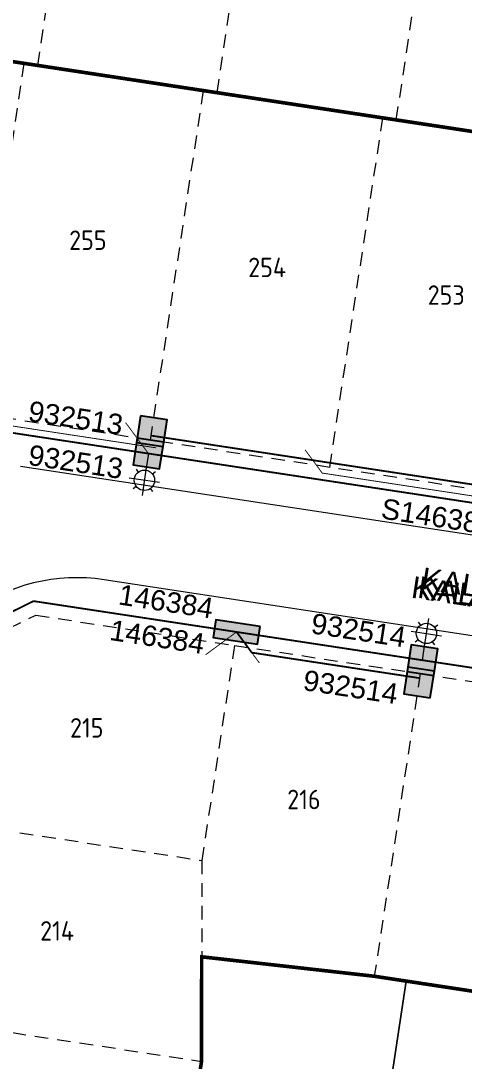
# Model space of a CAD drawing. Header units: metres. Extents: x 277548 to 280124, y 6243677 to 6246862.
# Drawn here: x 278712.4 to 278761.3, y 6245085.9 to 6245200.7 of the extents above; entities that cross this region are included whole.
import ezdxf
from ezdxf.enums import TextEntityAlignment as Align

# ---------------------------------------------------------------- set-up
doc = ezdxf.new("R2010")
doc.units = ezdxf.units.M
for name, pattern in [('Cable New OH', [6, 4, -2]), ('Dash', [5, 3, -2]), ('IECLAUG', [3, 2, -1]), ('IECLCENT', [15.5, 9.5, -2, 2, -2]), ('PHANTOM2', [1.25, 0.625, -0.125, 0.125, -0.125, 0.125, -0.125])]:
    doc.linetypes.add(name, pattern=pattern)
doc.layers.get('0').update_dxf_attribs({"color": 6})
for name, color, linetype, lineweight, true_color in [('_User ZKERB-3-1', 7, 'Continuous', 0, 0x949494), ('_User ZROAD NAMES', 7, 'Continuous', 0, 0xa50000), ('_User ZSTG1-1-1', 7, 'Continuous', 0, 0x0000f0), ('_User ZSTG2-1-1', 7, 'Continuous', 0, 0x0000f0)]:
    doc.layers.add(name, color=color, linetype=linetype, lineweight=lineweight, true_color=true_color)
doc.layers.add('_User ZSTG1-1-5', color=7, linetype='Continuous', lineweight=0)
doc.layers.add('Cadastre Developer_SP_NEW', color=253, linetype='Continuous', lineweight=5)
for name, color, linetype in [('Equip_SP_SL_NEW', 2, 'Continuous'), ('Notes', 7, 'Continuous'), ('Notes_HV_MISC', 7, 'Continuous'), ('Notes_LV_MISC', 7, 'Continuous'), ('Notes_SP_MISC', 7, 'Continuous'), ('SupportsUG_SP_LV_NEW', 2, 'Continuous'), ('SupportsUG_SP_LV_SL_NEW', 2, 'Continuous')]:
    doc.layers.add(name, color=color, linetype=linetype)
doc.styles.add('COLUMN_LABEL', font='arial.ttf')
doc.styles.add('iecARIAL', font='arial.ttf', dxfattribs={"height": 2})
doc.styles.add('iecISOCP', font='isocp.shx')
doc.styles.add('POLE_LABEL', font='arial.ttf')
doc.styles.get("Standard").update_dxf_attribs({"font": 'arial.ttf'})

# ---------------------------------------------------------------- blocks, each defined once
blk = doc.blocks.new('PILLAR_EXT')
blk.add_hatch(color=256).paths.add_polyline_path([(-2.475, 0.99), (-2.475, -0.99), (2.475, -0.99), (2.475, 0.99)])
blk.add_lwpolyline([(-2.475, -0.99), (2.475, -0.99), (2.475, 0.99), (-2.475, 0.99)], close=True)
at = {"style": 'iecARIAL', "flags": 8}
blk.add_attdef('ASSET_NUM', text='', height=2, dxfattribs=at).set_placement((1.5, 3.5), align=Align.MIDDLE_RIGHT)
for tag, p, flags in [('OWNED_BY', (0, -0.2), 9), ('STATE', (0, -0.4), 9), ('SUPPORT_TYPE', (0, -0.6), 9), ('USAGE', (0, -0.8), 9), ('LEGEND', (0, -1), 9), ('LOCATION', (0, -1.2), 9), ('STREETNAME', (0, -1.8), 9), ('SUBURB', (0, -2), 1), ('NOTES', (0, -1.4), 9), ('PARENT', (0, -1.6), 9)]:
    blk.add_attdef(tag, p, '', height=0.2, dxfattribs=dict(flags=flags))
blk = doc.blocks.new('*U64')
at = {"lineweight": 15}
for p, q in [((0, 0), (-0.47, -2.46)), ((-1.91, -2.23), (-1.59, -2.69)), ((-0.33, -1.72), (-1.16, -6.14)), ((0.96, -2.77), (0.49, -3.09)), ((1.47, -4.35), (-2.96, -3.51)), ((-2.45, -5.09), (-1.98, -4.77)), ((0.42, -5.63), (0.1, -5.17))]:
    blk.add_line(p, q, dxfattribs=at)
blk.add_circle((-0.74, -3.93), 1.5, dxfattribs=at)
for tag, p, height, flags in [('OPERATING_VOLTAGE', (0.98, -1.65), 0.2, 9), ('CONSTRUCTED_VOLTAGE', (0.98, -0.65), 0.2, 9), ('CONTROL_TYPE', (0.98, -0.85), 0.2, 9), ('LANTERN_PURPOSE', (0.98, -1.05), 0.2, 9), ('LANTERN_TYPE', (0.98, -1.25), 0.2, 9), ('NO_PHASES', (0.98, -1.45), 0.2, 9), ('LNUMBER', (2.18, -3.25), 2.5, 8), ('ORIENTATION', (0.98, -1.85), 0.2, 9), ('OWNED_BY', (0.98, -2.05), 0.2, 9), ('STATE', (0.98, -2.25), 0.2, 9), ('USAGE', (0.98, -2.45), 0.2, 9), ('CEXIST', (0.98, -2.65), 0.2, 9), ('CNEW', (0.98, -2.85), 0.2, 9), ('CNUMBER', (0.98, -3.05), 0.2, 9), ('CREMOVE', (0.98, -3.25), 0.2, 9), ('CREPLACE', (0.98, -3.45), 0.2, 9), ('LKINGHEIGHT', (0.98, -3.65), 0.2, 9), ('LBRACKET', (0.98, -3.85), 0.2, 9), ('LBRACKETVOCAB', (0.98, -4.05), 0.2, 9), ('LCATEGORY', (0.98, -4.25), 0.2, 9), ('LCHARGE1', (0.98, -4.45), 0.2, 9), ('LCHARGE1PERCENT', (0.98, -4.65), 0.2, 9), ('LCHARGE2', (0.98, -4.85), 0.2, 9), ('LCHARGE2PERCENT', (0.98, -5.05), 0.2, 9), ('LCHARGE3', (0.98, -5.25), 0.2, 9), ('LCHARGE3PERCENT', (0.98, -5.45), 0.2, 9), ('LEXIST', (0.98, -5.65), 0.2, 9), ('LLAMP', (0.98, -5.85), 0.2, 9), ('LLAMPVOCAB', (0.98, -6.05), 0.2, 9), ('LMAST', (0.98, -6.25), 0.2, 9), ('LMASTVOCAB', (0.98, -6.45), 0.2, 9), ('LNEW', (0.98, -6.65), 0.2, 9), ('LANTNUMBER', (0.98, -6.85), 0.2, 9), ('LOUTREACH', (0.98, -7.25), 0.2, 9), ('LOUTREACHVOCAB', (0.98, -7.45), 0.2, 9), ('LRATECODE', (0.98, -7.65), 0.2, 9), ('LREMOVE', (0.98, -7.85), 0.2, 9), ('STREETNAME', (0.98, -9.25), 0.2, 9), ('LREPLACE', (0.98, -8.05), 0.2, 9), ('LTYPE', (0.98, -8.25), 0.2, 9), ('LTYPEVOCAB', (0.98, -8.45), 0.2, 9), ('LEGEND', (0.98, -8.65), 0.2, 9), ('LOCATION', (0.98, -8.85), 0.2, 9), ('NOTES', (0.98, -9.05), 0.2, 9), ('SUBURB', (0.98, -9.45), 0.2, 1)]:
    blk.add_attdef(tag, p, '', height=height, dxfattribs=dict(flags=flags))
blk = doc.blocks.new('COLUMN_EXT')
blk.add_hatch(color=256).paths.add_polyline_path([(-1.49, 1.48), (-1.49, -1.49), (1.48, -1.49), (1.48, 1.48)])
blk.add_lwpolyline([(-1.49, -1.49), (1.48, -1.49), (1.48, 1.48), (-1.49, 1.48)], close=True)
at = {"style": 'COLUMN_LABEL', "oblique": 15, "flags": 8}
blk.add_attdef('ASSET_NUM', text='', height=2, dxfattribs=at).set_placement((2, 2), align=Align.MIDDLE_LEFT)
at = {"flags": 9}
for tag, style, p in [('STRUCTURE_PLANT_NUMBER', 'POLE_LABEL', (1.81, 0.03)), ('STREET_CODE', 'COLUMN_LABEL', (1.81, -0.2))]:
    blk.add_attdef(tag, text='', height=0.2, dxfattribs=dict(at, style=style)).set_placement(p, align=Align.MIDDLE_LEFT)
for tag, p in [('COLUMN_TYPE', (1.81, -0.4)), ('OWNED_BY', (1.81, -0.6)), ('STATE', (1.81, -0.8)), ('USAGE', (1.81, -1)), ('LEGEND', (1.81, -1.2)), ('STREETNAME', (1.81, -1.6)), ('SUBURB', (1.81, -1.8)), ('LOCATION', (1.81, -1.4)), ('NOTES', (1.81, -2))]:
    blk.add_attdef(tag, text='', height=0.2, dxfattribs=at).set_placement(p, align=Align.MIDDLE_LEFT)
at = {"flags": 1}
blk.add_attdef('Z', (1.81, -2.35), '', height=0.2, dxfattribs=at)

msp = doc.modelspace()

# ---------------------------------------------------------------- linework, layer by layer
at = {"layer": '_User ZKERB-3-1', "linetype": 'Continuous'}
msp.add_line((278712.34351, 6245151.58155), (278811.67113, 6245136.48084), dxfattribs=at)
msp.add_arc((278718.55918, 6245119.28039), 20, 81.355557, 171.355557, dxfattribs=at)
at = {"layer": '_User ZSTG1-1-1', "color": 252, "linetype": 'Dash', "ltscale": 0.5, "true_color": 0x878787}
for p, q in [((278714.235, 6245195.79957), (278720.09679, 6245234.35653)), ((278734.0078, 6245192.79353), (278739.86959, 6245231.35049)), ((278753.7806, 6245189.78748), (278759.64239, 6245228.34444)), ((278714.235, 6245195.79957), (278712.75204, 6245196.02502)), ((278734.0078, 6245192.79353), (278732.52484, 6245193.01898)), ((278753.7806, 6245189.78748), (278752.29764, 6245190.01293))]:
    msp.add_line(p, q, dxfattribs=at)
at = {"layer": '_User ZSTG2-1-1', "color": 252, "linetype": 'Dash', "ltscale": 0.5, "true_color": 0x878787}
for p, q in [((278712.75204, 6245196.02502), (278694.4622, 6245198.80562)), ((278706.89025, 6245157.46806), (278712.75204, 6245196.02502)), ((278732.52484, 6245193.01898), (278714.235, 6245195.79957)), ((278726.66306, 6245154.46202), (278732.52484, 6245193.01898)), ((278752.29764, 6245190.01293), (278734.0078, 6245192.79353)), ((278746.43586, 6245151.45597), (278752.29764, 6245190.01293)), ((278772.07045, 6245187.00689), (278753.7806, 6245189.78748)), ((278726.66306, 6245154.46202), (278706.89025, 6245157.46806)), ((278746.43586, 6245151.45597), (278726.66306, 6245154.46202)), ((278766.20866, 6245148.44992), (278746.43586, 6245151.45597)), ((278708.77807, 6245132.56872), (278714.01794, 6245135.14314)), ((278714.01794, 6245135.14314), (278735.93991, 6245131.81036)), ((278735.93991, 6245131.81036), (278732.33265, 6245108.083)), ((278735.93991, 6245131.81036), (278756.43442, 6245128.6946)), ((278756.43442, 6245128.6946), (278751.35871, 6245095.30822)), ((278756.43442, 6245128.6946), (278776.92893, 6245125.57883)), ((278702.37686, 6245112.63716), (278732.33265, 6245108.083)), ((278732.33265, 6245108.083), (278732.31704, 6245097.45294)), ((278732.31704, 6245097.45294), (278751.35871, 6245095.30822)), ((278771.85322, 6245092.19245), (278754.88816, 6245094.77164)), ((278699.08178, 6245090.9632), (278732.30009, 6245085.91305))]:
    msp.add_line(p, q, dxfattribs=at)
at = {"layer": 'Cadastre Developer_SP_NEW', "color": 2}
for points in [[(278732.31704, 6245097.45294), (278732.30009, 6245085.91305), (278729.13217, 6245065.07548), (278749.89361, 6245061.91913), (278754.88816, 6245094.77164), (278751.35871, 6245095.30822)], [(278754.88816, 6245094.77164), (278749.89361, 6245061.91913), (278770.72426, 6245058.75226), (278775.7188, 6245091.60477), (278771.85322, 6245092.19245)]]:
    msp.add_lwpolyline(points, close=True, dxfattribs=at)
at = {"layer": 'Notes_LV_MISC', "linetype": 'IECLCENT', "ltscale": 0.75, "const_width": 0.2, "flags": 128}
msp.add_lwpolyline([(278641.76227, 6245153.7143), (278643.21147, 6245163.24669), (278641.03054, 6245163.57825), (278641.38496, 6245165.90955), (278643.5659, 6245165.57798), (278765.9832, 6245146.96696)], dxfattribs=at)
at = {"layer": 'Notes_LV_MISC', "color": 0, "linetype": 'IECLCENT', "ltscale": 0.5, "const_width": 0.2, "flags": 128}
msp.add_lwpolyline([(278765.9832, 6245146.96696), (278766.28381, 6245148.94424), (278726.7391, 6245154.9562)], dxfattribs=at)
at = {"layer": 'Notes_LV_MISC', "linetype": 'IECLCENT', "ltscale": 0.5, "const_width": 0.2, "flags": 128}
for points in [[(278736.16536, 6245133.29332), (278737.45396, 6245131.54267)], [(278737.45396, 6245131.54267), (278737.84204, 6245131.01544), (278756.35927, 6245128.20028)]]:
    msp.add_lwpolyline(points, dxfattribs=at)
at = {"layer": 'Notes_SP_MISC', "linetype": 'IECLCENT', "ltscale": 0.5, "const_width": 0.2, "flags": 128}
msp.add_lwpolyline([(278647.34639, 6245165.00324), (278788.99103, 6245143.4691)], dxfattribs=at)
at = {"layer": 'Notes_SP_MISC', "linetype": 'IECLAUG', "lineweight": -3, "ltscale": 0.25, "const_width": 0.1}
for points in [[(278704.1848, 6245159.3966), (278706.07106, 6245156.83398), (278727.29439, 6245153.60742)], [(278726.43879, 6245152.97901), (278723.92362, 6245156.39572)], [(278743.72782, 6245153.38491), (278745.61408, 6245150.82229), (278766.83741, 6245147.59572)], [(278732.74854, 6245130.77831), (278736.16536, 6245133.29332), (278738.68038, 6245129.8765)]]:
    msp.add_lwpolyline(points, dxfattribs=at)

# ---------------------------------------------------------------- block references
at = {"layer": 'Equip_SP_SL_NEW'}
for p, xscale, yscale, zscale, rotation in [((278726.44075, 6245152.99375), 0.7499999999999999, 0.7499999999999999, 0.7499999999999999, 2.200133074584027), ((278756.65762, 6245130.16273), 0.75, 0.75, 0.75, 182.0895484831736)]:
    msp.add_blockref('*U64', p, dxfattribs=dict(at, xscale=xscale, yscale=yscale, zscale=zscale, rotation=rotation))
at = {"layer": 'Notes_LV_MISC'}
ref = msp.add_blockref('COLUMN_EXT', (278726.812, 6245155.43569), dxfattribs=dict(at, rotation=261.355558))
ref.add_attrib('ASSET_NUM', '932513', dxfattribs={"layer": '0', "height": 2.25, "rotation": 171.355558, "text_generation_flag": 6}).set_placement((278723.60848, 6245156.12306), align=Align.MIDDLE_RIGHT)
ref = msp.add_blockref('PILLAR_EXT', (278736.16536, 6245133.29332), dxfattribs=dict(at, rotation=171.3555571278494))
ref.add_attrib('ASSET_NUM', '146384', dxfattribs={"layer": '0', "height": 2.25, "rotation": 171.3555571, "text_generation_flag": 6}).set_placement((278732.5996, 6245131.95997), align=Align.MIDDLE_RIGHT)
ref = msp.add_blockref('COLUMN_EXT', (278756.28637, 6245127.72079), dxfattribs=dict(at, rotation=81.355556))
ref.add_attrib('ASSET_NUM', '932514', dxfattribs={"layer": '0', "height": 2.25, "rotation": 351.355556}).set_placement((278743.56692, 6245128.00782), align=Align.MIDDLE_LEFT)
at = {"layer": 'SupportsUG_SP_LV_NEW'}
ref = msp.add_blockref('PILLAR_EXT', (278765.9832, 6245146.96696), dxfattribs=dict(at, rotation=351.3555554776989))
ref.add_attrib('ASSET_NUM', 'S146385', dxfattribs={"layer": '0', "height": 2.25, "rotation": 351.3555555}).set_placement((278752.1639, 6245146.94323), align=Align.MIDDLE_LEFT)
ref = msp.add_blockref('PILLAR_EXT', (278736.16536, 6245133.29332), dxfattribs=dict(at, rotation=171.3555571278494))
ref.add_attrib('ASSET_NUM', '146384', dxfattribs={"layer": '0', "height": 2.25, "rotation": 171.3555571, "text_generation_flag": 6}).set_placement((278733.56967, 6245135.87796), align=Align.MIDDLE_RIGHT)
at = {"layer": 'SupportsUG_SP_LV_SL_NEW'}
ref = msp.add_blockref('COLUMN_EXT', (278726.4385, 6245152.97892), dxfattribs=dict(at, rotation=261.355558))
ref.add_attrib('ASSET_NUM', '932513', dxfattribs={"layer": '0', "height": 2.25, "rotation": 171.355558, "text_generation_flag": 6}).set_placement((278723.61583, 6245151.27895), align=Align.MIDDLE_RIGHT)
ref = msp.add_blockref('COLUMN_EXT', (278756.65987, 6245130.17756), dxfattribs=dict(at, rotation=81.355556))
ref.add_attrib('ASSET_NUM', '932514', dxfattribs={"layer": '0', "height": 2.25, "rotation": 351.355556}).set_placement((278744.43916, 6245134.27145), align=Align.MIDDLE_LEFT)

# ---------------------------------------------------------------- texts
at = {"layer": '_User ZROAD NAMES', "color": 7, "insert": (278755.32292, 6245137.06188), "char_height": 2.4, "attachment_point": 7, "rotation": 351.3555561, "line_spacing_factor": 0.6}
msp.add_mtext('{\\fArial|b0|i0|c0|p39;KALANGARA                          ROAD}', dxfattribs=at)
at = {"layer": '_User ZSTG1-1-5', "color": 252, "linetype": 'Cable New OH', "true_color": 0x878787, "char_height": 2.15, "attachment_point": 7, "style": 'iecISOCP', "bg_fill": 3, "box_fill_scale": 1.05, "bg_fill_color": 256, "bg_fill_transparency": 0}
for s, insert, width in [('255', (278717.69807, 6245175.43962), 3.894352), ('254', (278737.44807, 6245172.43962), 3.8757981), ('253', (278757.24807, 6245169.38962), 3.8823465), ('216', (278741.74807, 6245113.73962), 3.8812551), ('214', (278714.49807, 6245099.23962), 3.8757981)]:
    msp.add_mtext(s, dxfattribs=dict(at, insert=insert, width=width))
at = {"layer": 'Notes_HV_MISC', "color": 7, "insert": (278756.02416, 6245137.06188), "char_height": 2.4, "attachment_point": 7, "rotation": 351.3555561, "line_spacing_factor": 0.6}
msp.add_mtext('{\\fArial|b0|i0|c0|p39;KALANGARA                ROAD}', dxfattribs=at)
at = {"layer": 'Notes_LV_MISC', "color": 7, "insert": (278756.41573, 6245138.03391), "char_height": 2.4, "attachment_point": 7, "rotation": 351.3555561, "line_spacing_factor": 0.6}
msp.add_mtext('{\\fArial|b0|i0|c0|p39;KALANGARA                ROAD}', dxfattribs=at)

# ---------------------------------------------------------------- next in the draw order: linework, layer by layer
at = {"layer": 'Notes', "color": 20, "linetype": 'PHANTOM2', "ltscale": 7.5, "true_color": 0xff470a, "const_width": 0.4, "flags": 128}
msp.add_lwpolyline([(278494.0465, 6245282.30887), (278601.62036, 6245265.8967), (278601.45683, 6245265.26602), (278601.32518, 6245264.77353), (278599.53344, 6245252.68536), (279145.25413, 6245169.72015), (279149.03558, 6245165.1227), (279147.36243, 6245126.49783), (279111.26352, 6245134.42811), (278893.7627, 6245167.49461), (278772.07802, 6245187.00574), (278635.14377, 6245207.82359), (278634.99144, 6245206.83542), (278595.44789, 6245212.8472), (278575.93578, 6245212.83527), (278580.82827, 6245248.76502), (278491.1409, 6245262.39853)], close=True, dxfattribs=at)

# ---------------------------------------------------------------- next in the draw order: texts
at = {"layer": '_User ZSTG1-1-5', "color": 252, "linetype": 'Cable New OH', "true_color": 0x878787, "insert": (278717.79807, 6245121.63962), "char_height": 2.15, "width": 3.894352, "attachment_point": 7, "style": 'iecISOCP', "bg_fill": 3, "box_fill_scale": 1.05, "bg_fill_color": 256, "bg_fill_transparency": 0}
msp.add_mtext('215', dxfattribs=at)

# ---------------------------------------------------------------- next in the draw order: linework, layer by layer
at = {"layer": '_User ZKERB-3-1', "linetype": 'Continuous'}
msp.add_line((278820.89284, 6245123.95248), (278721.56523, 6245139.05319), dxfattribs=at)
at = {"layer": 'Notes', "color": 20, "linetype": 'PHANTOM2', "ltscale": 7.5, "true_color": 0xff470a, "const_width": 0.4, "flags": 128}
msp.add_lwpolyline([(278491.1409, 6245262.39853), (278580.82827, 6245248.76502), (278566.8694, 6245149.14049), (278476.73864, 6245162.65024), (278469.15313, 6245108.669), (278490.58761, 6245105.68093), (278481.62159, 6245046.23023), (278519.68421, 6245040.44342), (278537.47973, 6245037.73798), (278537.83035, 6245040.04422), (278712.8503, 6245013.43606), (278718.64237, 6245051.49788), (278726.85868, 6245050.12118), (278729.13217, 6245065.07548), (278732.30009, 6245085.91305), (278732.31704, 6245097.45294), (278751.35871, 6245095.30822), (278812.84224, 6245085.96092), (278827.54905, 6245085.36041), (278876.98037, 6245078.50613), (279083.60407, 6245047.09327), (279090.03231, 6245046.11599), (279144.98476, 6245027.52503, 0.130972358), (279149.70392, 6245088.12442), (279153.18627, 6245168.51426), (279145.25411, 6245169.72018), (279149.03558, 6245165.1227), (279147.36236, 6245126.49632), (279111.26352, 6245134.42811), (278893.7627, 6245167.49461), (278772.07802, 6245187.00574), (278635.14377, 6245207.82359), (278634.99144, 6245206.83542), (278595.44789, 6245212.8472), (278575.93578, 6245212.83527), (278580.82827, 6245248.76502), (278491.1409, 6245262.39853)], format="xyb", close=True, dxfattribs=at)
at = {"layer": 'Notes_HV_MISC', "linetype": 'IECLCENT', "ltscale": 0.5, "const_width": 0.2}
msp.add_lwpolyline([(278697.59882, 6245091.18866), (278703.35045, 6245129.02103), (278707.87463, 6245133.79612), (278713.77852, 6245136.69678), (278786.93828, 6245125.57435), (278791.50968, 6245156.12756), (278774.12496, 6245158.72868), (278776.65097, 6245175.54446)], dxfattribs=at)
at = {"layer": 'Notes_LV_MISC', "linetype": 'IECLCENT', "ltscale": 0.75, "const_width": 0.2, "flags": 128}
msp.add_lwpolyline([(278777.15438, 6245127.06179), (278713.77852, 6245136.69678), (278707.87463, 6245133.79612), (278703.35045, 6245129.02103), (278697.59882, 6245091.18866), (278692.70243, 6245058.98173), (278545.96525, 6245081.29008), (278539.31025, 6245076.39155), (278538.9958, 6245074.32322), (278526.6378, 6245076.20199)], dxfattribs=at)
at = {"layer": 'Notes_SP_MISC', "linetype": 'IECLCENT', "ltscale": 0.5, "const_width": 0.2, "flags": 128}
msp.add_lwpolyline([(278786.93828, 6245125.57435), (278713.77852, 6245136.69678), (278707.87463, 6245133.79612), (278703.35045, 6245129.02103), (278697.59882, 6245091.18866)], dxfattribs=at)

doc.saveas('drawing.dxf')
